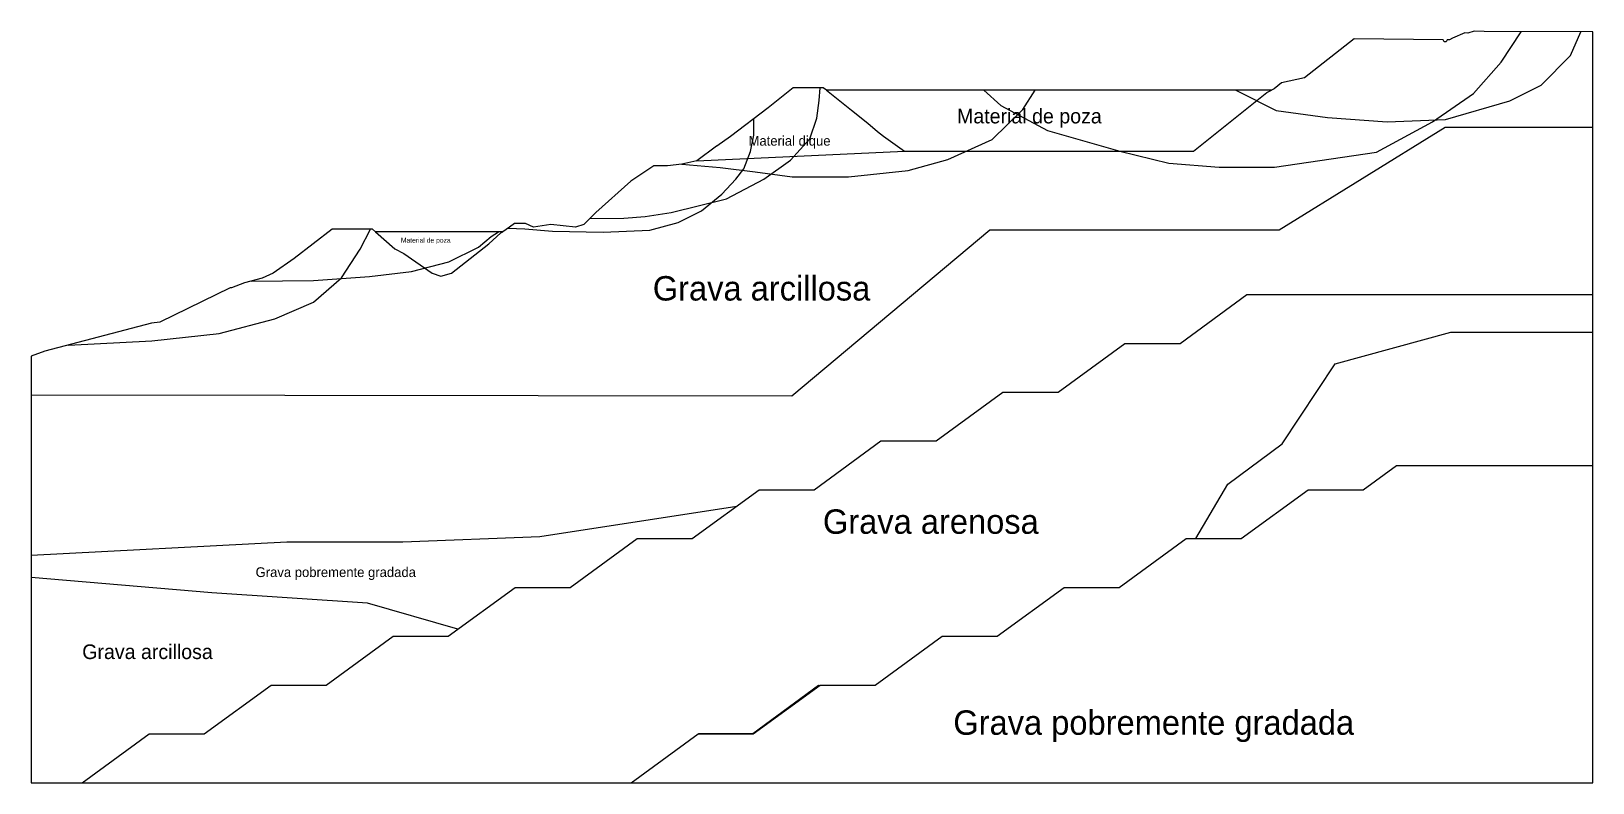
# Model space of a CAD drawing. Header units: feet. Extents: x 165 to 485, y 4123 to 4277.
import ezdxf

# ---------------------------------------------------------------- set-up
doc = ezdxf.new("R2010")
doc.units = ezdxf.units.FT
doc.header["$MEASUREMENT"] = 0
for name, color, linetype in [('EXTERNAL', 7, 'CONTINUOUS'), ('FREATIC', 7, 'CONTINUOUS'), ('MATERIAL', 7, 'CONTINUOUS'), ('SUP_FALLA', 7, 'CONTINUOUS'), ('TEXTO', 7, 'CONTINUOUS')]:
    doc.layers.add(name, color=color, linetype=linetype)

msp = doc.modelspace()

# ---------------------------------------------------------------- linework, layer by layer
at = {"layer": 'EXTERNAL', "color": 6}
msp.add_lwpolyline([(462.72, 4276.48), (460.66, 4276.56), (459.35, 4276.17), (458.78, 4276.23), (456.2, 4275.17), (455.64, 4274.78), (455.14, 4274.78), (454.94, 4274.38), (454.54, 4274.38), (454.34, 4274.78), (436.05, 4275), (425.89, 4267), (421.2, 4266), (419.65, 4264.78), (419.12, 4264.5), (416.83, 4264.5), (414.2, 4264.5), (336.53, 4264.5), (329.9, 4264.5), (327.92, 4264.5), (327.29, 4265), (321.1, 4264.97), (315.97, 4260.85), (308.28, 4255), (305.47, 4253), (305.37, 4252.99), (301.34, 4250), (298.31, 4249.34), (295.33, 4249.02), (292.55, 4249), (287.84, 4245.84), (280.64, 4239.42), (278.22, 4237), (276.51, 4236.4), (271.44, 4237), (267.88, 4236.41), (266.25, 4237.2), (264.03, 4237.2), (263, 4236.4), (261.61, 4235.5), (258.39, 4235.5), (256.75, 4235.5), (243.51, 4235.5), (238.98, 4235.5), (235.51, 4235.5), (234.93, 4236), (226.67, 4236), (218.85, 4230), (214.52, 4227), (212.32, 4226), (208.68, 4225), (205.99, 4224), (205.71, 4224), (191.32, 4217), (189.63, 4216.75), (167.79, 4211), (164.97, 4209.99), (164.97, 4122.63), (175.41, 4122.63), (276.62, 4122.63), (287.92, 4122.63), (484.97, 4122.63), (484.97, 4187.63), (484.97, 4222.63), (484.97, 4276.45), (462.72, 4276.48)], dxfattribs=at)
at = {"layer": 'FREATIC', "color": 5, "linetype": 'Continuous'}
msp.add_lwpolyline([(164.97, 4202.07), (164.97, 4202.07), (320.81, 4201.86), (361.41, 4235.85), (420.71, 4235.85), (454.72, 4256.88), (484.97, 4256.88)], dxfattribs=at)
at = {"layer": 'MATERIAL', "color": 3}
for points in [[(327.92, 4264.5), (333.07, 4260.42), (336.4, 4257.7), (338.42, 4256), (339.59, 4255.06), (343.95, 4252), (403.13, 4252), (418.19, 4264), (419.12, 4264.5)], [(301.34, 4250), (343.95, 4252)], [(235.51, 4235.5), (239.51, 4232), (241.34, 4231), (247.14, 4227), (248.88, 4226.38), (251.09, 4227), (258.74, 4233), (261.22, 4235.24), (261.61, 4235.5)], [(175.41, 4122.63), (189.11, 4132.63), (200.41, 4132.63), (214.11, 4142.63), (225.41, 4142.63), (239.11, 4152.63), (250.41, 4152.63), (264.11, 4162.63), (275.41, 4162.63), (289.11, 4172.63), (300.41, 4172.63), (314.11, 4182.63), (325.41, 4182.63), (339.11, 4192.63), (350.41, 4192.63), (364.11, 4202.63), (375.41, 4202.63), (389.11, 4212.63), (400.41, 4212.63), (414.11, 4222.63), (484.97, 4222.63)], [(287.92, 4122.63), (301.62, 4132.63), (312.92, 4132.63), (326.62, 4142.63), (337.92, 4142.63), (351.62, 4152.63), (362.92, 4152.63), (376.62, 4162.63), (387.92, 4162.63), (401.62, 4172.63), (412.92, 4172.63), (426.62, 4182.63), (437.92, 4182.63), (444.77, 4187.63), (484.97, 4187.63)]]:
    msp.add_lwpolyline(points, dxfattribs=at)
at = {"layer": 'MATERIAL', "color": 3, "linetype": 'Continuous'}
for points in [[(403.6, 4172.63), (410.2, 4183.79), (421.3, 4192.06), (432.21, 4208.42), (455.87, 4214.92), (484.97, 4214.92)], [(164.97, 4169.24), (217.33, 4171.98), (241.15, 4171.98), (269.19, 4173.09), (309.55, 4179.3)], [(252.4, 4154.08), (233.89, 4159.44), (201.98, 4161.5), (164.97, 4164.7)], [(301.62, 4132.63), (301.75, 4132.74), (312.84, 4132.72), (326.31, 4142.6), (326.5, 4142.54)]]:
    msp.add_lwpolyline(points, dxfattribs=at)
at = {"layer": 'SUP_FALLA', "color": 2, "linetype": 'Continuous'}
for points in [[(360.19, 4264.5), (363.67, 4261.35), (373.22, 4256.21), (388.07, 4252), (398.07, 4249.55), (408.4, 4248.73), (419.73, 4248.73), (440.68, 4251.77), (452.14, 4258.02), (460.53, 4263.82), (466.18, 4270.23), (470.31, 4276.47)], [(411.83, 4264.5), (420.07, 4260.31), (430.6, 4258.88), (442.86, 4258.01), (454.81, 4258.49), (468.01, 4262.29), (474.43, 4265.5), (480.38, 4271.6), (482.52, 4276.45)], [(279.43, 4238.21), (286.42, 4238.28), (290.75, 4238.62), (296.14, 4239.46), (307.47, 4242.21), (315.13, 4246.26), (320.56, 4250.15), (324.56, 4254.51), (325.94, 4258.75), (326.43, 4262.38), (326.63, 4265)], [(298.31, 4249.34), (306.18, 4248.62), (313.34, 4247.74), (320.9, 4246.75), (332.48, 4246.75), (344.7, 4248.06), (352.78, 4250.32), (361.9, 4254.36), (368.19, 4260.55), (370.73, 4264.5)], [(262.74, 4236.24), (266.12, 4236.1), (271.78, 4235.59), (282.15, 4235.39), (291.75, 4235.82), (297.56, 4237.39), (302.36, 4239.75), (306.47, 4243.22), (309.37, 4246.28), (310.99, 4248.38), (312.35, 4251.91), (313.05, 4255.26), (313.07, 4257.43), (313.02, 4258.6)], [(172.61, 4212.27), (172.61, 4212.27), (189.7, 4213.16), (203.45, 4214.62), (214.89, 4217.66), (222.8, 4221.07), (228.52, 4226.05), (232.41, 4231.89), (234.49, 4236)], [(210.1, 4225.39), (222.84, 4225.5), (234.3, 4226.29), (242.89, 4227.38), (250.55, 4229.35), (256.62, 4232.36), (259.19, 4234.49), (260.72, 4235.5)]]:
    msp.add_lwpolyline(points, dxfattribs=at)

# ---------------------------------------------------------------- texts
at = {"layer": 'TEXTO', "linetype": 'Continuous'}
for s, height, p in [('Material de poza', 3, (354.69, 4257.68)), ('Material dique', 2, (311.97, 4253.12)), ('Material de poza', 1, (240.72, 4233.25)), ('Grava arcillosa', 5, (292.34, 4221.4)), ('Grava arenosa', 5, (327.21, 4173.62)), ('Grava pobremente gradada', 2, (210.95, 4164.76)), ('Grava arcillosa', 3, (175.42, 4147.96)), ('Grava pobremente gradada', 5, (353.93, 4132.45))]:
    msp.add_text(s, height=height, dxfattribs=at).set_placement(p)

doc.saveas('drawing.dxf')
